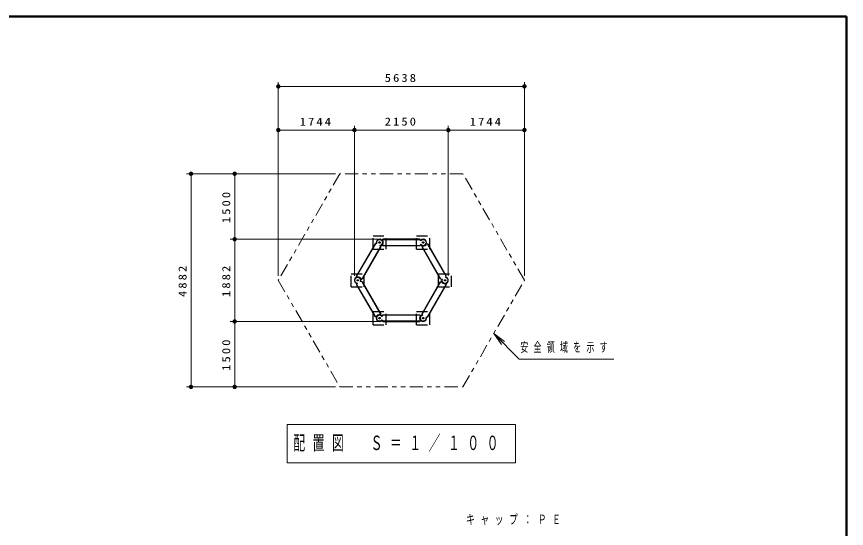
# Model space of a CAD drawing. Units: millimetres on the paper, with parts at other scales. Extents: x -385 to 0, y -12 to 267.
# Drawn here: x -190.1 to 0, y 149.8 to 267 of the extents above; entities that cross this region are included whole.
import ezdxf

# ---------------------------------------------------------------- set-up
doc = ezdxf.new("R2010")
doc.units = ezdxf.units.MM
doc.linetypes.add('USER1', pattern=[4.5, 2.5, -2])
doc.linetypes.add('USER3', pattern=[8, 3, -1, 1, -1, 1, -1])
for name, color, linetype, lineweight in [('1_10', 7, 'Continuous', 13), ('1_100', 7, 'Continuous', 13), ('NAKAMURA図枠', 7, 'Continuous', 13)]:
    doc.layers.add(name, color=color, linetype=linetype, lineweight=lineweight)
doc.styles.add('ＭＳ ゴシック', font='')
doc.styles.get('ＭＳ ゴシック').set_extended_font_data('MS Gothic')

# ---------------------------------------------------------------- blocks, each defined once
blk = doc.blocks.new('filled_dot')
at = {"color": 0, "linetype": 'Continuous', "lineweight": -2, "const_width": 1.25}
blk.add_lwpolyline([(-0.625, 0, 1), (0.625, 0, 1)], format="xyb", close=True, dxfattribs=at)

msp = doc.modelspace()

# ---------------------------------------------------------------- linework, layer by layer
at = {"layer": '1_100'}
for p, q in [((-130.12, 207.605), (-130.12, 252.015)), ((-130.12, 251.015), (-73.747, 251.015)), ((-73.747, 207.605), (-73.747, 252.015)), ((-112.684, 207.605), (-112.684, 242.015)), ((-91.184, 207.605), (-91.184, 242.015)), ((-130.12, 241.015), (-112.684, 241.015)), ((-112.684, 241.015), (-91.184, 241.015)), ((-91.184, 241.015), (-73.747, 241.015)), ((-117.027, 231.015), (-151.12, 231.015)), ((-150.12, 182.194), (-150.12, 231.015)), ((-140.12, 216.015), (-140.12, 231.015)), ((-107.184, 216.015), (-141.12, 216.015)), ((-140.12, 197.194), (-140.12, 216.015)), ((-107.892, 214.904), (-112.101, 207.615)), ((-107.958, 214.99), (-107.892, 214.904)), ((-107.528, 215.002), (-107.892, 214.904)), ((-107.658, 215.071), (-107.528, 215.002)), ((-106.266, 215.791), (-106.142, 215.915)), ((-106.142, 215.915), (-106.184, 216.015)), ((-97.725, 215.915), (-106.142, 215.915)), ((-97.684, 216.015), (-97.725, 215.915)), ((-97.459, 215.648), (-97.725, 215.915)), ((-97.459, 214.881), (-97.725, 214.615)), ((-97.464, 215.795), (-97.459, 215.648)), ((-97.464, 214.735), (-97.459, 214.881)), ((-96.144, 214.95), (-95.975, 214.904)), ((-95.975, 214.904), (-95.909, 214.99)), ((-91.767, 207.615), (-95.975, 214.904)), ((-106.767, 214.254), (-110.975, 206.965)), ((-106.74, 214.54), (-106.864, 214.619)), ((-106.864, 214.619), (-106.767, 214.254)), ((-106.659, 214.24), (-106.767, 214.254)), ((-106.266, 214.739), (-106.403, 214.735)), ((-106.266, 214.739), (-106.142, 214.615)), ((-97.725, 214.615), (-106.142, 214.615)), ((-97.684, 214.515), (-97.725, 214.615)), ((-97.056, 214.424), (-97.128, 214.54)), ((-97.056, 214.424), (-97.101, 214.254)), ((-92.892, 206.965), (-97.101, 214.254)), ((-112.101, 207.615), (-112.208, 207.629)), ((-112.056, 207.446), (-112.101, 207.615)), ((-91.864, 207.251), (-91.767, 207.615)), ((-91.74, 207.329), (-91.864, 207.251)), ((-91.659, 207.629), (-91.767, 207.615)), ((-112.208, 205.58), (-112.101, 205.594)), ((-112.128, 205.88), (-112.003, 205.958)), ((-112.003, 205.958), (-112.101, 205.594)), ((-112.101, 205.594), (-107.892, 198.305)), ((-111.209, 206.41), (-111.339, 206.342)), ((-111.339, 206.342), (-110.975, 206.244)), ((-111.144, 206.92), (-111.209, 206.799)), ((-111.144, 206.92), (-110.975, 206.965)), ((-110.909, 206.33), (-110.975, 206.244)), ((-110.975, 206.244), (-106.767, 198.955)), ((-97.101, 198.955), (-92.892, 206.244)), ((-95.975, 198.305), (-91.767, 205.594)), ((-92.958, 206.879), (-92.892, 206.965)), ((-92.528, 206.867), (-92.892, 206.965)), ((-92.723, 206.29), (-92.892, 206.244)), ((-92.723, 206.29), (-92.658, 206.41)), ((-92.658, 206.799), (-92.528, 206.867)), ((-91.812, 205.763), (-91.767, 205.594)), ((-91.767, 205.594), (-91.659, 205.58)), ((-107.892, 198.305), (-107.958, 198.219)), ((-107.723, 198.259), (-107.892, 198.305)), ((-106.812, 198.786), (-106.767, 198.955)), ((-106.812, 198.786), (-106.74, 198.669)), ((-106.409, 198.328), (-106.142, 198.594)), ((-106.403, 198.475), (-106.409, 198.328)), ((-106.184, 198.694), (-106.142, 198.594)), ((-106.142, 198.594), (-97.725, 198.594)), ((-97.601, 198.47), (-97.725, 198.594)), ((-97.601, 198.47), (-97.464, 198.475)), ((-97.208, 198.969), (-97.101, 198.955)), ((-97.128, 198.669), (-97.003, 198.591)), ((-97.003, 198.591), (-97.101, 198.955)), ((-96.339, 198.207), (-95.975, 198.305)), ((-96.209, 198.138), (-96.339, 198.207)), ((-95.909, 198.219), (-95.975, 198.305)), ((-107.184, 197.194), (-141.12, 197.194)), ((-140.12, 182.194), (-140.12, 197.194)), ((-106.403, 197.414), (-106.409, 197.561)), ((-106.409, 197.561), (-106.142, 197.294)), ((-106.184, 197.194), (-106.142, 197.294)), ((-106.142, 197.294), (-97.725, 197.294)), ((-97.601, 197.418), (-97.725, 197.294)), ((-97.725, 197.294), (-97.684, 197.194)), ((-79.026, 191.925), (-80.794, 194.399)), ((-80.794, 194.399), (-78.319, 192.632)), ((-80.794, 194.399), (-78.673, 192.278)), ((-117.027, 182.194), (-151.12, 182.194)), ((-128.084, 173.594), (-128.084, 164.794)), ((-75.784, 173.594), (-128.084, 173.594)), ((-75.784, 164.794), (-75.784, 173.594)), ((-128.084, 164.794), (-75.784, 164.794))]:
    msp.add_line(p, q, dxfattribs=at)
at = {"layer": '1_100', "linetype": 'USER3'}
for p, q in [((-116.027, 231.015), (-130.12, 206.605)), ((-87.841, 231.015), (-116.027, 231.015)), ((-73.747, 206.605), (-87.841, 231.015)), ((-130.12, 206.605), (-116.027, 182.194)), ((-87.841, 182.194), (-73.747, 206.605)), ((-116.027, 182.194), (-87.841, 182.194))]:
    msp.add_line(p, q, dxfattribs=at)
at = {"layer": '1_100', "linetype": 'USER1', "lineweight": 25}
for p, q in [((-108.434, 216.765), (-105.434, 216.765)), ((-108.434, 213.765), (-108.434, 216.765)), ((-105.434, 213.765), (-105.434, 216.765)), ((-98.434, 216.765), (-95.434, 216.765)), ((-98.434, 213.765), (-98.434, 216.765)), ((-95.434, 213.765), (-95.434, 216.765)), ((-108.434, 213.765), (-105.434, 213.765)), ((-98.434, 213.765), (-95.434, 213.765)), ((-113.434, 208.105), (-110.434, 208.105)), ((-113.434, 205.105), (-113.434, 208.105)), ((-110.434, 205.105), (-110.434, 208.105)), ((-93.434, 208.105), (-90.434, 208.105)), ((-93.434, 205.105), (-93.434, 208.105)), ((-90.434, 205.105), (-90.434, 208.105)), ((-113.434, 205.105), (-110.434, 205.105)), ((-93.434, 205.105), (-90.434, 205.105)), ((-108.434, 199.444), (-105.434, 199.444)), ((-108.434, 196.444), (-108.434, 199.444)), ((-105.434, 196.444), (-105.434, 199.444)), ((-98.434, 199.444), (-95.434, 199.444)), ((-98.434, 196.444), (-98.434, 199.444)), ((-95.434, 196.444), (-95.434, 199.444)), ((-108.434, 196.444), (-105.434, 196.444)), ((-98.434, 196.444), (-95.434, 196.444))]:
    msp.add_line(p, q, dxfattribs=at)
at = {"layer": '1_100', "lineweight": 25}
for p, q in [((-107.958, 214.99), (-112.208, 207.629)), ((-107.658, 215.071), (-107.958, 214.99)), ((-106.403, 215.795), (-106.184, 216.015)), ((-106.266, 215.791), (-106.403, 215.795)), ((-97.684, 216.015), (-106.184, 216.015)), ((-97.464, 215.795), (-97.684, 216.015)), ((-96.144, 214.95), (-96.209, 215.071)), ((-96.209, 215.071), (-95.909, 214.99)), ((-91.659, 207.629), (-95.909, 214.99)), ((-106.659, 214.24), (-110.909, 206.879)), ((-106.74, 214.54), (-106.659, 214.24)), ((-106.403, 214.735), (-106.184, 214.515)), ((-106.142, 214.615), (-106.184, 214.515)), ((-97.684, 214.515), (-106.184, 214.515)), ((-97.464, 214.735), (-97.684, 214.515)), ((-97.128, 214.54), (-97.208, 214.24)), ((-97.101, 214.254), (-97.208, 214.24)), ((-92.958, 206.879), (-97.208, 214.24)), ((-112.128, 207.329), (-112.208, 207.629)), ((-112.056, 207.446), (-112.128, 207.329)), ((-91.74, 207.329), (-91.659, 207.629)), ((-112.128, 205.88), (-112.208, 205.58)), ((-112.208, 205.58), (-107.958, 198.219)), ((-111.209, 206.799), (-110.909, 206.879)), ((-111.209, 206.41), (-110.909, 206.33)), ((-110.975, 206.965), (-110.909, 206.879)), ((-110.909, 206.33), (-106.659, 198.969)), ((-97.208, 198.969), (-92.958, 206.33)), ((-95.909, 198.219), (-91.659, 205.58)), ((-92.658, 206.799), (-92.958, 206.879)), ((-92.658, 206.41), (-92.958, 206.33)), ((-92.892, 206.244), (-92.958, 206.33)), ((-91.812, 205.763), (-91.74, 205.88)), ((-91.74, 205.88), (-91.659, 205.58)), ((-107.658, 198.138), (-107.958, 198.219)), ((-107.723, 198.259), (-107.658, 198.138)), ((-106.767, 198.955), (-106.659, 198.969)), ((-106.74, 198.669), (-106.659, 198.969)), ((-106.403, 198.475), (-106.184, 198.694)), ((-106.184, 198.694), (-97.684, 198.694)), ((-97.725, 198.594), (-97.684, 198.694)), ((-97.464, 198.475), (-97.684, 198.694)), ((-97.128, 198.669), (-97.208, 198.969)), ((-96.209, 198.138), (-95.909, 198.219)), ((-106.403, 197.414), (-106.184, 197.194)), ((-106.184, 197.194), (-97.684, 197.194)), ((-97.464, 197.414), (-97.684, 197.194)), ((-97.601, 197.418), (-97.464, 197.414))]:
    msp.add_line(p, q, dxfattribs=at)
at = {"layer": '1_100'}
msp.add_lwpolyline([(-80.794, 194.399), (-74.939, 188.544), (-53.282, 188.544)], dxfattribs=at)
at = {"layer": '1_100', "linetype": 'USER1', "lineweight": 25}
for centre in [(-106.934, 215.265), (-96.934, 215.265), (-111.934, 206.605), (-91.934, 206.605), (-106.934, 197.944), (-96.934, 197.944)]:
    msp.add_circle(centre, 0.15, dxfattribs=at)
at = {"layer": '1_100', "lineweight": 25}
for centre in [(-106.934, 215.265), (-96.934, 215.265), (-111.934, 206.605), (-91.934, 206.605), (-106.934, 197.944), (-96.934, 197.944)]:
    msp.add_circle(centre, 0.15, dxfattribs=at)
for centre, start, end in [((-106.934, 215.265), 285, 195), ((-106.934, 215.265), 315, 45), ((-96.934, 215.265), 225, 135), ((-96.934, 215.265), 255, 345), ((-111.934, 206.605), 345, 255), ((-111.934, 206.605), 15, 105), ((-91.934, 206.605), 165, 75), ((-91.934, 206.605), 195, 285), ((-106.934, 197.944), 45, 315), ((-106.934, 197.944), 75, 165), ((-96.934, 197.944), 105, 15), ((-96.934, 197.944), 135, 225)]:
    msp.add_arc(centre, 0.75, start, end, dxfattribs=at)
at = {"layer": '1_100'}
for centre, radius, start, end in [((-106.934, 215.265), 0.65, 276.15012, 203.84988), ((-106.934, 215.265), 0.85, 321.75633, 38.24367), ((-96.934, 215.265), 0.65, 216.15012, 143.84988), ((-96.934, 215.265), 0.85, 261.75633, 338.24367), ((-111.934, 206.605), 0.65, 336.15012, 263.84988), ((-111.934, 206.605), 0.85, 21.75633, 98.24367), ((-91.934, 206.605), 0.65, 156.15012, 83.84988), ((-91.934, 206.605), 0.85, 201.75633, 278.24367), ((-106.934, 197.944), 0.85, 81.75633, 158.24367), ((-106.934, 197.944), 0.65, 36.15012, 323.84988), ((-96.934, 197.944), 0.85, 141.75633, 218.24367), ((-96.934, 197.944), 0.65, 96.15012, 23.84988)]:
    msp.add_arc(centre, radius, start, end, dxfattribs=at)
at = {"layer": 'NAKAMURA図枠', "lineweight": 50}
for p, q in [((0, 267), (-385, 267)), ((0, 0), (0, 267))]:
    msp.add_line(p, q, dxfattribs=at)

# ---------------------------------------------------------------- block references
at = {"layer": '1_100', "xscale": 0.4, "yscale": 0.4}
for p in [(-130.12, 251.015), (-130.12, 241.015), (-112.684, 241.015), (-91.184, 241.015)]:
    msp.add_blockref('filled_dot', p, dxfattribs=at)
for p, rotation in [((-73.747, 251.015), 180), ((-112.684, 241.015), 180), ((-91.184, 241.015), 180), ((-73.747, 241.015), 180), ((-150.12, 231.015), 270), ((-140.12, 231.015), 270), ((-140.12, 216.015), 90), ((-140.12, 216.015), 270), ((-140.12, 197.194), 90), ((-140.12, 197.194), 270), ((-150.12, 182.194), 90), ((-140.12, 182.194), 90)]:
    msp.add_blockref('filled_dot', p, dxfattribs=dict(at, rotation=rotation))

# ---------------------------------------------------------------- texts
at = {"layer": '1_10', "insert": (-87.107, 151.739), "char_height": 2.199, "attachment_point": 4, "style": 'ＭＳ ゴシック'}
msp.add_mtext('\\T1.64;\\W0.65;キャップ：ＰＥ', dxfattribs=at)
at = {"layer": '1_100', "style": 'ＭＳ ゴシック'}
for s, insert, char_height, attachment_point in [('\\T1.33;\\W1.15;5638', (-101.934, 252.015), 1.833, 8), ('\\T1.33;\\W1.15;1744', (-121.402, 242.015), 1.833, 8), ('\\T1.33;\\W1.15;2150', (-101.934, 242.015), 1.833, 8), ('\\T1.33;\\W1.15;1744', (-82.466, 242.015), 1.833, 8), ('\\T1.64;\\W0.6;安全領域を示す', (-74.699, 191.194), 2.199, 4), ('\\T1.64;\\W0.6;配置図\u3000Ｓ＝１／１００', (-126.684, 169.194), 3.299, 4)]:
    msp.add_mtext(s, dxfattribs=dict(at, insert=insert, char_height=char_height, attachment_point=attachment_point))
at = {"layer": '1_100', "char_height": 1.833, "attachment_point": 8, "rotation": 90, "style": 'ＭＳ ゴシック'}
for s, insert in [('\\T1.33;\\W1.15;1500', (-141.12, 223.515)), ('\\T1.33;\\W1.15;4882', (-151.12, 206.605)), ('\\T1.33;\\W1.15;1882', (-141.12, 206.605)), ('\\T1.33;\\W1.15;1500', (-141.12, 189.694))]:
    msp.add_mtext(s, dxfattribs=dict(at, insert=insert))

doc.saveas('drawing.dxf')
